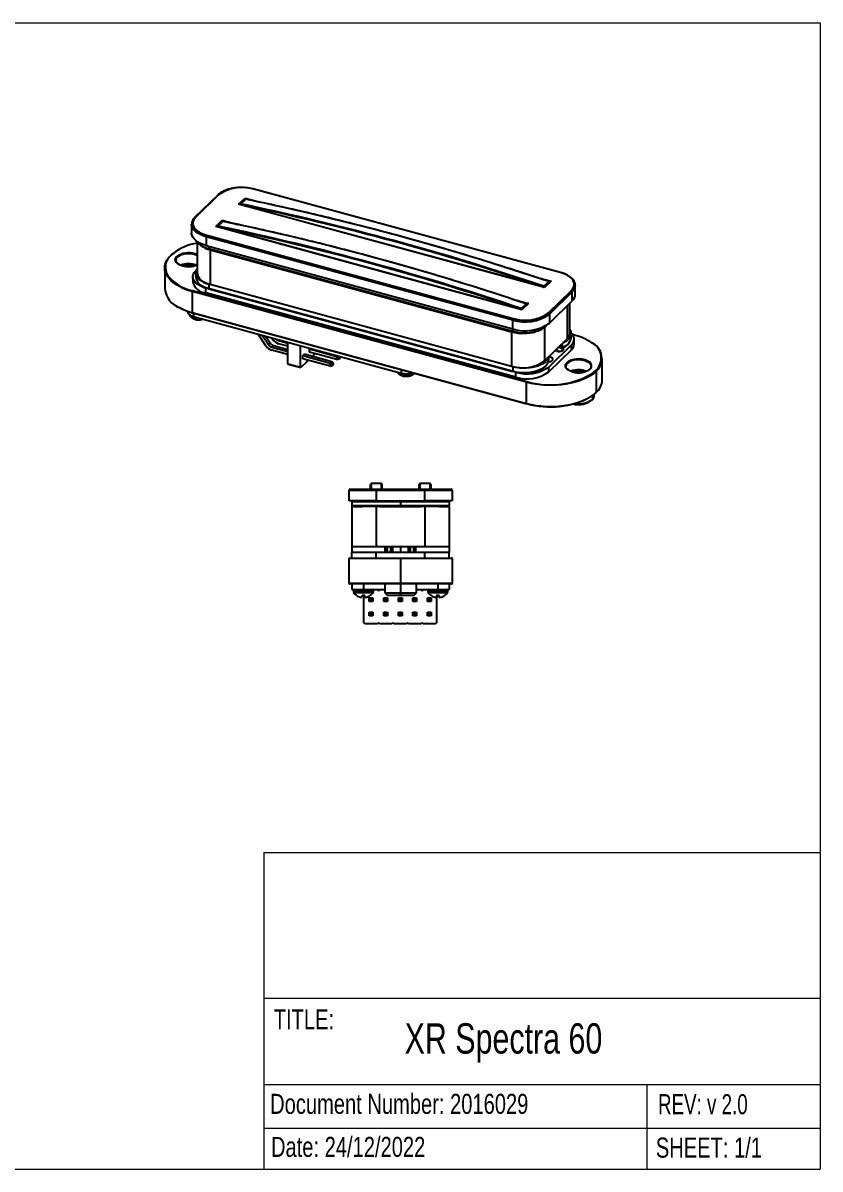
# Model space of a CAD drawing. Header units: millimetres. Extents: x 5 to 292, y 4 to 204.
# Drawn here: x 152.8 to 291.9, y 4.5 to 204.5 of the extents above; entities that cross this region are included whole.
import ezdxf

# ---------------------------------------------------------------- set-up
doc = ezdxf.new("R2010")
doc.units = ezdxf.units.MM
doc.layers.add('LAYER_1', color=179, linetype='Continuous')
doc.styles.add('SLDTEXTSTYLE0', font='TXT', dxfattribs={"width": 0.7})
doc.styles.add('SLDTEXTSTYLE1', font='TXT', dxfattribs={"width": 0.75})

msp = doc.modelspace()

# ---------------------------------------------------------------- linework, layer by layer
at = {"color": 7, "linetype": 'Continuous', "lineweight": 18}
for p, q in [((4.92, 204.48), (291.92, 204.48)), ((291.92, 204.48), (291.92, 4.48)), ((194.842, 59.73), (291.92, 59.73)), ((194.842, 59.73), (194.842, 4.48)), ((291.92, 34.257), (194.842, 34.257)), ((194.842, 19.24), (291.92, 19.24)), ((261.764, 11.63), (261.764, 19.24)), ((194.842, 11.63), (291.92, 11.63)), ((261.764, 4.48), (261.764, 11.63)), ((4.92, 4.48), (291.92, 4.48))]:
    msp.add_line(p, q, dxfattribs=at)
at = {"color": 7, "linetype": 'Continuous', "lineweight": 25}
for p, q in [((186.773, 174.449), (182.806, 170.577)), ((186.912, 174.477), (182.946, 170.605)), ((246.567, 160.914), (193.06, 175.456)), ((246.62, 160.935), (193.113, 175.477)), ((190.421, 172.825), (191.541, 173.918)), ((243.84, 158.307), (190.421, 172.825)), ((243.793, 158.355), (190.573, 172.819)), ((190.726, 172.809), (190.726, 172.778)), ((191.596, 173.701), (190.756, 172.881)), ((191.66, 173.716), (190.82, 172.896)), ((186.454, 168.953), (187.574, 170.046)), ((182.22, 169.34), (182.22, 167.797)), ((182.222, 169.267), (182.22, 169.34)), ((239.873, 154.435), (186.454, 168.953)), ((239.826, 154.483), (186.606, 168.947)), ((186.759, 168.937), (186.759, 168.906)), ((187.629, 169.829), (186.789, 169.009)), ((187.693, 169.844), (186.853, 169.024)), ((183.162, 166.323), (183.162, 160.82)), ((238.26, 152.634), (184.753, 167.176)), ((184.753, 167.176), (184.753, 165.634)), ((184.846, 167.439), (238.354, 152.897)), ((184.753, 165.634), (238.26, 151.091)), ((185.207, 165.115), (238.272, 150.693)), ((185.248, 165.014), (238.313, 150.592)), ((185.428, 164.884), (238.051, 150.582)), ((185.428, 164.884), (185.428, 158.884)), ((179.457, 163.059), (179.458, 163.02)), ((180.887, 162.071), (180.887, 162.071)), ((182.427, 162.071), (182.427, 162.071)), ((177.521, 161.737), (177.521, 158.051)), ((182.41, 160.167), (182.41, 159.31)), ((182.901, 161.188), (183.053, 161.336)), ((182.941, 160.837), (182.941, 160.065)), ((238.803, 143.52), (184.677, 158.231)), ((184.677, 157.374), (184.677, 158.231)), ((238.272, 144.479), (185.207, 158.901)), ((185.207, 158.901), (185.207, 158.13)), ((185.207, 158.13), (238.272, 143.708)), ((185.218, 158.104), (238.283, 143.682)), ((185.428, 158.884), (238.051, 144.582)), ((243.72, 158.519), (244.56, 159.339)), ((244.746, 159.3), (243.782, 158.358)), ((244.643, 159.231), (243.803, 158.411)), ((244.96, 159.4), (243.84, 158.307)), ((244.654, 159.21), (244.654, 159.255)), ((249.192, 158.743), (249.194, 158.67)), ((249.194, 157.127), (249.194, 158.67)), ((240.692, 141.773), (182.321, 157.637)), ((182.321, 157.637), (182.321, 153.951)), ((182.367, 157.768), (240.739, 141.904)), ((238.803, 142.663), (184.677, 157.374)), ((244.501, 153.876), (248.468, 157.748)), ((248.645, 157.528), (244.678, 153.656)), ((248.645, 155.985), (248.645, 157.528)), ((239.753, 154.647), (240.593, 155.467)), ((240.779, 155.428), (239.815, 154.486)), ((240.676, 155.359), (239.836, 154.539)), ((240.993, 155.528), (239.873, 154.435)), ((240.687, 155.338), (240.687, 155.383)), ((244.678, 152.113), (248.645, 155.985)), ((248.252, 150.39), (248.252, 155.601)), ((182.321, 153.951), (240.692, 138.087)), ((182.341, 153.9), (240.713, 138.036)), ((182.554, 153.236), (218.815, 143.381)), ((238.26, 151.091), (238.26, 152.634)), ((244.678, 153.656), (244.678, 152.113)), ((195.171, 148.13), (193.82, 150.174)), ((238.051, 150.582), (238.051, 144.582)), ((248.473, 149.515), (248.473, 150.287)), ((249.072, 150.023), (248.716, 150.12)), ((194.538, 149.979), (195.617, 148.347)), ((195.137, 149.816), (195.916, 148.638)), ((195.916, 148.638), (195.617, 148.347)), ((196.357, 149.287), (196.197, 149.528)), ((196.515, 148.192), (196.217, 147.901)), ((196.515, 148.192), (198.983, 147.522)), ((197.402, 149.058), (198.983, 148.628)), ((198.983, 148.079), (197.402, 148.509)), ((198.983, 145.01), (198.983, 148.771)), ((201.194, 144.409), (201.194, 148.17)), ((243.794, 145.496), (247.76, 149.368)), ((248.512, 148.307), (244.545, 144.435)), ((246.672, 147.692), (246.672, 148.306)), ((246.672, 148.306), (246.672, 147.727)), ((246.975, 147.813), (246.975, 148.602)), ((248.512, 147.45), (248.512, 148.307)), ((249.003, 148.471), (249.003, 149.328)), ((196.217, 147.901), (198.983, 147.149)), ((198.983, 146.6), (196.217, 147.352)), ((201.637, 146.427), (201.936, 146.719)), ((201.637, 145.879), (201.637, 146.427)), ((201.637, 146.427), (206.398, 145.133)), ((201.936, 146.719), (206.697, 145.425)), ((202.822, 147.584), (202.937, 147.696)), ((202.822, 147.036), (202.822, 147.584)), ((202.822, 147.584), (207.584, 146.29)), ((207.584, 145.742), (202.822, 147.036)), ((203.471, 146.46), (203.344, 146.336)), ((203.565, 146.723), (203.471, 146.46)), ((203.547, 146.673), (203.658, 146.643)), ((203.658, 146.643), (203.565, 146.723)), ((203.791, 146.773), (203.658, 146.643)), ((207.584, 146.29), (207.699, 146.402)), ((207.584, 145.742), (207.584, 146.29)), ((207.584, 146.29), (208.025, 146.119)), ((208.149, 146.241), (208.025, 146.119)), ((208.025, 146.119), (208.025, 145.891)), ((208.025, 145.891), (208.149, 146.012)), ((208.149, 146.241), (208.111, 146.29)), ((208.149, 146.012), (208.149, 146.241)), ((244.483, 145.38), (244.483, 146.169)), ((244.505, 146.191), (244.505, 145.577)), ((244.505, 145.611), (244.505, 146.191)), ((248.512, 147.45), (244.545, 143.578)), ((245.95, 147.501), (245.817, 147.471)), ((246.015, 147.665), (246.015, 147.496)), ((246.015, 147.531), (246.015, 147.665)), ((247.152, 147.578), (247.152, 147.587)), ((198.983, 145.01), (201.194, 144.409)), ((199.076, 144.93), (198.983, 145.01)), ((199.076, 144.93), (201.287, 144.329)), ((201.287, 144.329), (201.194, 144.409)), ((202.286, 145.303), (201.287, 144.329)), ((206.398, 144.585), (201.637, 145.879)), ((202.379, 145.566), (202.286, 145.303)), ((202.361, 145.516), (202.472, 145.486)), ((202.472, 145.486), (202.379, 145.566)), ((202.606, 145.616), (202.472, 145.486)), ((206.398, 145.133), (206.697, 145.425)), ((206.398, 144.585), (206.398, 145.133)), ((206.398, 145.133), (206.839, 144.962)), ((206.398, 144.585), (206.839, 144.734)), ((206.964, 145.084), (206.697, 145.425)), ((206.964, 145.084), (206.839, 144.962)), ((206.839, 144.962), (206.839, 144.734)), ((206.839, 144.734), (206.964, 144.855)), ((206.964, 144.855), (206.964, 145.084)), ((207.584, 145.742), (208.025, 145.891)), ((238.272, 144.479), (238.272, 143.708)), ((244.505, 145.569), (244.505, 145.568)), ((244.545, 143.578), (244.545, 144.435)), ((245.294, 145.764), (245.294, 145.773)), ((247.557, 144.551), (247.558, 144.512)), ((251.954, 144.491), (251.957, 144.551)), ((253.893, 142.187), (253.893, 145.873)), ((238.803, 142.663), (238.803, 143.52)), ((248.987, 143.563), (248.987, 143.563)), ((250.527, 143.563), (250.527, 143.563)), ((252.852, 143.709), (252.852, 140.023)), ((240.692, 138.087), (240.692, 141.773)), ((251.595, 138.353), (251.955, 138.599)), ((252.507, 139.45), (252.507, 139.691)), ((215.348, 124.096), (213.548, 124.096)), ((223.848, 124.096), (222.048, 124.096)), ((209.698, 121.096), (209.698, 122.896)), ((214.448, 122.896), (209.698, 122.896)), ((209.898, 123.096), (214.448, 123.096)), ((213.448, 123.096), (213.448, 123.996)), ((213.548, 123.102), (215.348, 123.102)), ((214.448, 123.096), (222.948, 123.096)), ((214.448, 123.096), (214.448, 122.896)), ((214.448, 122.896), (214.448, 121.096)), ((222.948, 122.896), (214.448, 122.896)), ((215.448, 123.996), (215.448, 123.096)), ((221.948, 123.096), (221.948, 123.996)), ((222.048, 123.102), (223.848, 123.102)), ((222.948, 123.096), (227.498, 123.096)), ((222.948, 123.096), (222.948, 122.896)), ((227.698, 122.896), (222.948, 122.896)), ((222.948, 121.096), (222.948, 122.896)), ((223.948, 123.996), (223.948, 123.096)), ((227.698, 122.896), (227.698, 121.096)), ((214.448, 121.096), (209.698, 121.096)), ((218.698, 120.896), (210.198, 120.896)), ((210.198, 120.896), (210.198, 120.296)), ((210.198, 120.296), (218.698, 120.296)), ((210.198, 120.096), (210.198, 113.096)), ((210.198, 120.096), (211.959, 120.096)), ((215.082, 120.096), (211.959, 120.096)), ((214.448, 121.096), (222.948, 121.096)), ((214.448, 120.096), (214.448, 113.096)), ((215.082, 120.096), (222.313, 120.096)), ((227.198, 120.896), (218.698, 120.896)), ((218.698, 120.896), (218.698, 120.296)), ((218.698, 120.296), (227.198, 120.296)), ((225.437, 120.096), (222.313, 120.096)), ((227.698, 121.096), (222.948, 121.096)), ((222.948, 120.096), (222.948, 113.096)), ((225.437, 120.096), (227.198, 120.096)), ((227.198, 120.896), (227.198, 120.296)), ((227.198, 120.096), (227.198, 113.096)), ((210.198, 113.096), (210.31, 113.096)), ((216.376, 113.046), (210.198, 113.046)), ((210.198, 113.046), (210.198, 112.146)), ((210.198, 112.146), (216.376, 112.146)), ((210.198, 111.096), (210.198, 112.096)), ((214.448, 112.096), (210.198, 112.096)), ((210.31, 113.096), (215.728, 113.096)), ((214.448, 111.096), (214.448, 112.096)), ((222.948, 112.096), (214.448, 112.096)), ((215.728, 113.096), (221.667, 113.096)), ((215.983, 112.106), (217.507, 112.106)), ((216.027, 112.106), (216.027, 113.096)), ((216.376, 113.096), (216.376, 112.106)), ((216.376, 112.146), (216.376, 113.046)), ((217.019, 112.106), (217.019, 113.096)), ((217.019, 113.046), (217.019, 112.146)), ((218.698, 113.046), (217.019, 113.046)), ((217.019, 112.146), (218.698, 112.146)), ((217.313, 112.106), (217.313, 113.096)), ((217.507, 112.096), (217.507, 112.106)), ((220.376, 113.046), (218.698, 113.046)), ((218.698, 113.046), (218.698, 112.146)), ((218.698, 112.146), (220.376, 112.146)), ((218.708, 113.096), (218.708, 113.076)), ((218.708, 112.116), (218.708, 112.096)), ((219.889, 112.106), (219.889, 112.096)), ((219.889, 112.106), (221.412, 112.106)), ((220.082, 112.106), (220.082, 113.096)), ((220.376, 113.096), (220.376, 112.106)), ((220.376, 112.146), (220.376, 113.046)), ((221.019, 112.106), (221.019, 113.096)), ((227.198, 113.046), (221.019, 113.046)), ((221.019, 113.046), (221.019, 112.146)), ((221.019, 112.146), (227.198, 112.146)), ((221.368, 112.106), (221.368, 113.096)), ((221.667, 113.096), (227.086, 113.096)), ((222.948, 111.096), (222.948, 112.096)), ((227.198, 112.096), (222.948, 112.096)), ((227.086, 113.096), (227.198, 113.096)), ((227.198, 113.046), (227.198, 112.146)), ((227.198, 111.096), (227.198, 112.096)), ((218.698, 110.996), (209.698, 110.996)), ((209.698, 106.696), (209.698, 110.996)), ((209.798, 111.096), (218.698, 111.096)), ((218.698, 110.996), (218.698, 111.096)), ((218.698, 111.096), (227.598, 111.096)), ((227.698, 110.996), (218.698, 110.996)), ((218.698, 110.996), (218.698, 106.696)), ((227.698, 110.996), (227.698, 106.696)), ((209.698, 106.696), (218.698, 106.696)), ((218.698, 106.596), (209.798, 106.596)), ((210.198, 106.596), (210.198, 105.596)), ((212.198, 106.596), (212.198, 105.596)), ((215.948, 106.596), (215.948, 105.046)), ((218.698, 106.696), (227.698, 106.696)), ((218.698, 106.696), (218.698, 106.596)), ((227.598, 106.596), (218.698, 106.596)), ((218.698, 106.596), (218.698, 105.046)), ((221.448, 105.046), (221.448, 106.596)), ((225.198, 106.596), (225.198, 105.596)), ((227.198, 106.596), (227.198, 105.596)), ((210.198, 105.596), (212.198, 105.596)), ((210.448, 105.396), (210.448, 105.196)), ((211.038, 104.561), (211.015, 104.561)), ((211.965, 104.561), (211.941, 104.283)), ((212.43, 104.561), (211.965, 104.561)), ((212.198, 105.596), (215.948, 105.596)), ((212.276, 99.796), (212.276, 104.561)), ((212.454, 104.283), (212.43, 104.561)), ((213.226, 104.186), (213.412, 103.999)), ((213.226, 104.186), (213.866, 104.186)), ((213.226, 103.546), (213.226, 104.186)), ((213.381, 104.561), (213.358, 104.561)), ((213.679, 103.999), (213.866, 104.186)), ((213.866, 104.186), (213.866, 103.546)), ((213.948, 105.196), (213.948, 105.396)), ((214.616, 105.596), (214.816, 105.396)), ((214.816, 105.396), (215.016, 105.596)), ((215.766, 104.186), (215.952, 103.999)), ((215.766, 104.186), (216.406, 104.186)), ((215.766, 103.546), (215.766, 104.186)), ((215.948, 105.046), (216.398, 104.596)), ((215.948, 105.046), (218.698, 105.046)), ((216.219, 103.999), (216.406, 104.186)), ((218.698, 104.596), (216.398, 104.596)), ((216.406, 104.186), (216.406, 103.546)), ((218.306, 104.186), (218.492, 103.999)), ((218.306, 104.186), (218.946, 104.186)), ((218.306, 103.546), (218.306, 104.186)), ((218.698, 105.046), (221.448, 105.046)), ((218.698, 104.596), (218.698, 105.046)), ((220.998, 104.596), (218.698, 104.596)), ((218.759, 103.999), (218.946, 104.186)), ((218.946, 104.186), (218.946, 103.546)), ((220.846, 104.186), (221.032, 103.999)), ((220.846, 104.186), (221.486, 104.186)), ((220.846, 103.546), (220.846, 104.186)), ((220.998, 104.596), (221.448, 105.046)), ((221.299, 103.999), (221.486, 104.186)), ((221.448, 105.596), (225.198, 105.596)), ((221.486, 104.186), (221.486, 103.546)), ((222.236, 105.596), (222.436, 105.396)), ((222.436, 105.396), (222.636, 105.596)), ((223.386, 104.186), (223.572, 103.999)), ((223.386, 104.186), (224.026, 104.186)), ((223.386, 103.546), (223.386, 104.186)), ((223.448, 105.396), (223.448, 105.196)), ((223.839, 103.999), (224.026, 104.186)), ((224.038, 104.561), (224.015, 104.561)), ((224.026, 104.186), (224.026, 103.546)), ((224.965, 104.561), (224.941, 104.283)), ((225.43, 104.561), (224.965, 104.561)), ((224.976, 104.561), (224.976, 99.796)), ((225.198, 105.596), (227.198, 105.596)), ((225.368, 104.561), (225.391, 104.283)), ((225.454, 104.283), (225.43, 104.561)), ((225.499, 104.265), (225.499, 104.252)), ((226.381, 104.561), (226.358, 104.561)), ((226.948, 105.196), (226.948, 105.396)), ((213.226, 103.546), (213.412, 103.732)), ((213.866, 103.546), (213.226, 103.546)), ((213.679, 103.999), (213.412, 103.999)), ((213.412, 103.999), (213.412, 103.732)), ((213.412, 103.732), (213.679, 103.732)), ((213.679, 103.732), (213.679, 103.999)), ((213.679, 103.732), (213.866, 103.546)), ((215.766, 103.546), (215.952, 103.732)), ((216.406, 103.546), (215.766, 103.546)), ((216.219, 103.999), (215.952, 103.999)), ((215.952, 103.999), (215.952, 103.732)), ((215.952, 103.732), (216.219, 103.732)), ((216.219, 103.732), (216.219, 103.999)), ((216.219, 103.732), (216.406, 103.546)), ((218.306, 103.546), (218.492, 103.732)), ((218.946, 103.546), (218.306, 103.546)), ((218.759, 103.999), (218.492, 103.999)), ((218.492, 103.999), (218.492, 103.732)), ((218.492, 103.732), (218.759, 103.732)), ((218.759, 103.732), (218.759, 103.999)), ((218.759, 103.732), (218.946, 103.546)), ((220.846, 103.546), (221.032, 103.732)), ((221.486, 103.546), (220.846, 103.546)), ((221.299, 103.999), (221.032, 103.999)), ((221.032, 103.999), (221.032, 103.732)), ((221.032, 103.732), (221.299, 103.732)), ((221.299, 103.732), (221.299, 103.999)), ((221.299, 103.732), (221.486, 103.546)), ((223.386, 103.546), (223.572, 103.732)), ((224.026, 103.546), (223.386, 103.546)), ((223.839, 103.999), (223.572, 103.999)), ((223.572, 103.999), (223.572, 103.732)), ((223.572, 103.732), (223.839, 103.732)), ((223.839, 103.732), (223.839, 103.999)), ((223.839, 103.732), (224.026, 103.546)), ((213.226, 101.646), (213.412, 101.459)), ((213.226, 101.646), (213.866, 101.646)), ((213.226, 101.006), (213.226, 101.646)), ((213.226, 101.006), (213.412, 101.192)), ((213.866, 101.006), (213.226, 101.006)), ((213.679, 101.459), (213.412, 101.459)), ((213.412, 101.459), (213.412, 101.192)), ((213.412, 101.192), (213.679, 101.192)), ((213.679, 101.459), (213.866, 101.646)), ((213.679, 101.192), (213.679, 101.459)), ((213.679, 101.192), (213.866, 101.006)), ((213.866, 101.646), (213.866, 101.006)), ((215.766, 101.646), (215.952, 101.459)), ((215.766, 101.646), (216.406, 101.646)), ((215.766, 101.006), (215.766, 101.646)), ((215.766, 101.006), (215.952, 101.192)), ((216.406, 101.006), (215.766, 101.006)), ((216.219, 101.459), (215.952, 101.459)), ((215.952, 101.459), (215.952, 101.192)), ((215.952, 101.192), (216.219, 101.192)), ((216.219, 101.459), (216.406, 101.646)), ((216.219, 101.192), (216.219, 101.459)), ((216.219, 101.192), (216.406, 101.006)), ((216.406, 101.646), (216.406, 101.006)), ((218.306, 101.646), (218.492, 101.459)), ((218.306, 101.646), (218.946, 101.646)), ((218.306, 101.006), (218.306, 101.646)), ((218.306, 101.006), (218.492, 101.192)), ((218.946, 101.006), (218.306, 101.006)), ((218.759, 101.459), (218.492, 101.459)), ((218.492, 101.459), (218.492, 101.192)), ((218.492, 101.192), (218.759, 101.192)), ((218.759, 101.459), (218.946, 101.646)), ((218.759, 101.192), (218.759, 101.459)), ((218.759, 101.192), (218.946, 101.006)), ((218.946, 101.646), (218.946, 101.006)), ((220.846, 101.646), (221.032, 101.459)), ((220.846, 101.646), (221.486, 101.646)), ((220.846, 101.006), (220.846, 101.646)), ((220.846, 101.006), (221.032, 101.192)), ((221.486, 101.006), (220.846, 101.006)), ((221.299, 101.459), (221.032, 101.459)), ((221.032, 101.459), (221.032, 101.192)), ((221.032, 101.192), (221.299, 101.192)), ((221.299, 101.459), (221.486, 101.646)), ((221.299, 101.192), (221.299, 101.459)), ((221.299, 101.192), (221.486, 101.006)), ((221.486, 101.646), (221.486, 101.006)), ((223.386, 101.646), (223.572, 101.459)), ((223.386, 101.646), (224.026, 101.646)), ((223.386, 101.006), (223.386, 101.646)), ((223.386, 101.006), (223.572, 101.192)), ((224.026, 101.006), (223.386, 101.006)), ((223.839, 101.459), (223.572, 101.459)), ((223.572, 101.459), (223.572, 101.192)), ((223.572, 101.192), (223.839, 101.192)), ((223.839, 101.459), (224.026, 101.646)), ((223.839, 101.192), (223.839, 101.459)), ((223.839, 101.192), (224.026, 101.006)), ((224.026, 101.646), (224.026, 101.006)), ((212.476, 99.596), (212.276, 99.796)), ((214.616, 99.596), (212.476, 99.596)), ((214.816, 99.796), (214.616, 99.596)), ((215.016, 99.596), (214.816, 99.796)), ((217.156, 99.596), (215.016, 99.596)), ((217.356, 99.796), (217.156, 99.596)), ((217.556, 99.596), (217.356, 99.796)), ((219.696, 99.596), (217.556, 99.596)), ((219.896, 99.796), (219.696, 99.596)), ((220.096, 99.596), (219.896, 99.796)), ((222.236, 99.596), (220.096, 99.596)), ((222.436, 99.796), (222.236, 99.596)), ((222.636, 99.596), (222.436, 99.796)), ((224.776, 99.596), (222.636, 99.596)), ((224.976, 99.796), (224.776, 99.596))]:
    msp.add_line(p, q, dxfattribs=at)
at = {"color": 8, "linetype": 'Continuous', "lineweight": 25}
for p, q in [((190.779, 172.764), (190.779, 172.763)), ((191.541, 173.918), (194.254, 173.18)), ((187.574, 170.046), (190.287, 169.309)), ((186.813, 168.892), (186.813, 168.891)), ((178.968, 164.247), (178.65, 163.962)), ((185.207, 165.51), (185.207, 165.115)), ((242.115, 160.173), (244.96, 159.4)), ((243.668, 158.389), (243.668, 158.39)), ((243.803, 158.411), (243.803, 158.379)), ((244.643, 159.199), (244.643, 159.231)), ((238.148, 156.301), (240.993, 155.528)), ((239.701, 154.517), (239.701, 154.518)), ((239.836, 154.539), (239.836, 154.507)), ((240.676, 155.327), (240.676, 155.359)), ((247.76, 155.122), (247.76, 149.368)), ((182.554, 153.842), (182.554, 153.236)), ((238.272, 151.088), (238.272, 150.693)), ((243.794, 151.355), (243.794, 145.496)), ((249.046, 150.012), (248.732, 150.098)), ((197.517, 149.17), (197.402, 149.058)), ((245.837, 147.49), (246.015, 147.531)), ((218.815, 143.987), (218.815, 143.381)), ((252.335, 143.444), (252.764, 143.819)), ((252.189, 139.445), (252.189, 138.789)), ((213.548, 124.096), (213.548, 123.102)), ((215.348, 123.102), (215.348, 124.096)), ((222.048, 124.096), (222.048, 123.102)), ((223.848, 123.102), (223.848, 124.096)), ((213.548, 123.102), (213.548, 123.096)), ((215.348, 123.102), (215.348, 123.096)), ((222.048, 123.096), (222.048, 123.102)), ((223.848, 123.096), (223.848, 123.102)), ((217.019, 113.046), (216.376, 113.046)), ((216.376, 112.146), (217.019, 112.146)), ((218.698, 113.046), (218.698, 113.096)), ((218.698, 112.096), (218.698, 112.146)), ((221.019, 113.046), (220.376, 113.046)), ((220.376, 112.146), (221.019, 112.146)), ((210.448, 105.396), (213.948, 105.396)), ((210.448, 105.196), (213.948, 105.196)), ((210.485, 105.08), (213.911, 105.08)), ((223.448, 105.396), (226.948, 105.396)), ((223.448, 105.196), (226.948, 105.196)), ((223.485, 105.08), (226.911, 105.08))]:
    msp.add_line(p, q, dxfattribs=at)
at = {"color": 8, "linetype": 'Continuous', "lineweight": 25, "flags": 128}
for points in [[(190.779, 172.764), (190.763, 172.769), (190.749, 172.776), (190.738, 172.785), (190.731, 172.794), (190.727, 172.804), (190.726, 172.809)], [(184.753, 167.176), (184.224, 167.344), (183.741, 167.546), (183.314, 167.778), (182.949, 168.037), (182.654, 168.319), (182.432, 168.617), (182.287, 168.929), (182.223, 169.247), (182.222, 169.267)], [(186.813, 168.892), (186.796, 168.897), (186.782, 168.904), (186.771, 168.913), (186.764, 168.922), (186.76, 168.932), (186.759, 168.937)], [(183.162, 163.885), (182.864, 164.006), (182.494, 164.107), (182.094, 164.169), (181.678, 164.192), (181.261, 164.173), (180.859, 164.115), (180.485, 164.018), (180.154, 163.886), (179.877, 163.725), (179.664, 163.539), (179.524, 163.336), (179.46, 163.123), (179.457, 163.059)], [(180.583, 162.097), (180.228, 162.216), (179.921, 162.367), (179.673, 162.545), (179.493, 162.743), (179.387, 162.954), (179.357, 163.172), (179.406, 163.389), (179.532, 163.598), (179.73, 163.792), (179.924, 163.923)], [(182.142, 153.159), (182.381, 153.031), (182.688, 152.925)], [(182.254, 153.336), (182.357, 153.288), (182.671, 153.179)], [(182.671, 153.179), (183.023, 153.107), (183.038, 153.105)], [(238.272, 150.693), (238.274, 150.662), (238.28, 150.635), (238.288, 150.614), (238.3, 150.599), (238.313, 150.592)], [(248.683, 143.589), (248.328, 143.708), (248.021, 143.859), (247.773, 144.037), (247.593, 144.234), (247.487, 144.446), (247.458, 144.664), (247.507, 144.881), (247.632, 145.09), (247.83, 145.283), (248.024, 145.415)], [(251.957, 144.551), (251.955, 144.594), (251.9, 144.807), (251.767, 145.011), (251.561, 145.199), (251.29, 145.363), (250.964, 145.498), (250.594, 145.598), (250.194, 145.661), (249.778, 145.684), (249.361, 145.665), (248.959, 145.606), (248.585, 145.51), (248.254, 145.378), (247.977, 145.217), (247.765, 145.031), (247.624, 144.828), (247.56, 144.615), (247.557, 144.551)], [(218.403, 143.304), (218.642, 143.176), (218.949, 143.07)], [(218.606, 143.438), (218.618, 143.433), (218.932, 143.324)], [(213.548, 123.102), (213.528, 123.1), (213.513, 123.096)], [(215.382, 123.096), (215.367, 123.1), (215.348, 123.102)], [(222.048, 123.102), (222.028, 123.1), (222.013, 123.096)], [(223.882, 123.096), (223.867, 123.1), (223.848, 123.102)]]:
    msp.add_lwpolyline(points, dxfattribs=at)
at = {"color": 7, "linetype": 'Continuous', "lineweight": 25, "flags": 128}
for points in [[(182.946, 170.605), (182.703, 170.325), (182.533, 170.031), (182.439, 169.729), (182.423, 169.422), (182.484, 169.117), (182.623, 168.819), (182.835, 168.533), (183.119, 168.263), (183.468, 168.015), (183.877, 167.793), (184.339, 167.599), (184.846, 167.439)], [(184.753, 165.634), (184.224, 165.801), (183.741, 166.003), (183.314, 166.235), (182.949, 166.494), (182.654, 166.776), (182.432, 167.075), (182.287, 167.386), (182.223, 167.704), (182.22, 167.797)], [(180.374, 158.351), (180.191, 158.442), (179.594, 158.777), (179.064, 159.141), (178.606, 159.53), (178.225, 159.94), (177.923, 160.368), (177.703, 160.808), (177.569, 161.258), (177.521, 161.712), (177.56, 162.166), (177.685, 162.617), (177.895, 163.059), (178.188, 163.488), (178.561, 163.9)], [(184.677, 158.231), (184.162, 158.396), (183.698, 158.597), (183.294, 158.83), (182.959, 159.09), (182.7, 159.373), (182.521, 159.671), (182.426, 159.98), (182.417, 160.292), (182.495, 160.602), (182.657, 160.902), (182.901, 161.188)], [(185.207, 158.901), (184.716, 159.057), (184.27, 159.247), (183.878, 159.466), (183.547, 159.71), (183.284, 159.975), (183.093, 160.256), (182.978, 160.548), (182.941, 160.845), (182.982, 161.142), (183.102, 161.433), (183.162, 161.534)], [(183.151, 161.472), (183.092, 161.351), (183.003, 161.041), (183.001, 160.728), (183.088, 160.418), (183.26, 160.117), (183.516, 159.833), (183.848, 159.57), (184.25, 159.335), (184.714, 159.133), (185.231, 158.967)], [(248.468, 157.748), (248.711, 158.027), (248.88, 158.321), (248.974, 158.624), (248.991, 158.93), (248.929, 159.235), (248.791, 159.533), (248.578, 159.82), (248.295, 160.089), (247.946, 160.337), (247.537, 160.56), (247.074, 160.753), (246.567, 160.914)], [(181.487, 154.147), (181.498, 154.041), (181.577, 153.843), (181.729, 153.657), (181.948, 153.489), (182.227, 153.347), (182.554, 153.236)], [(181.938, 153.328), (182.126, 153.17), (182.142, 153.159)], [(183.189, 152.668), (183.189, 152.668), (183.152, 152.675)], [(248.252, 150.984), (248.32, 150.868), (248.436, 150.576), (248.473, 150.279), (248.431, 149.982), (248.312, 149.69), (248.117, 149.41), (247.85, 149.146), (247.516, 148.903), (247.121, 148.686), (247.007, 148.633)], [(247.163, 148.785), (247.554, 149.012), (247.889, 149.274), (248.146, 149.558), (248.322, 149.858), (248.411, 150.168), (248.412, 150.481), (248.326, 150.792), (248.252, 150.941)], [(244.478, 146.164), (244.458, 146.086), (244.332, 145.796), (244.131, 145.516), (243.859, 145.254), (243.52, 145.013), (243.12, 144.798), (242.667, 144.613), (242.17, 144.461), (241.638, 144.345), (241.079, 144.268), (240.506, 144.23), (239.928, 144.233), (239.356, 144.276), (238.801, 144.358), (238.272, 144.479)], [(238.962, 144.4), (239.44, 144.336), (240.044, 144.297), (240.652, 144.304), (241.252, 144.356), (241.831, 144.453), (242.377, 144.591), (242.879, 144.768), (243.325, 144.981), (243.707, 145.225), (244.017, 145.495), (244.248, 145.785), (244.391, 146.08)], [(244.47, 145.361), (244.608, 145.365), (244.847, 145.403), (245.052, 145.477), (245.202, 145.581), (245.282, 145.703), (245.286, 145.831), (245.212, 145.955), (245.068, 146.06), (244.867, 146.137), (244.63, 146.179), (244.505, 146.185)], [(245.69, 147.347), (245.779, 147.291), (245.979, 147.214)], [(245.695, 147.352), (245.779, 147.3), (245.979, 147.222)], [(245.979, 147.222), (246.216, 147.181), (246.466, 147.179), (246.705, 147.217), (246.91, 147.291), (247.06, 147.394), (247.141, 147.516), (247.144, 147.645), (247.07, 147.769), (246.992, 147.834)], [(245.979, 147.214), (246.216, 147.172), (246.466, 147.17), (246.705, 147.208), (246.91, 147.283), (247.06, 147.386), (247.141, 147.508), (247.152, 147.578)], [(238.272, 143.708), (238.801, 143.587), (239.356, 143.504), (239.928, 143.461), (240.506, 143.458), (241.079, 143.496), (241.638, 143.573), (242.17, 143.689), (242.667, 143.841), (243.12, 144.026), (243.52, 144.241), (243.859, 144.482), (244.131, 144.745), (244.332, 145.024), (244.458, 145.315), (244.505, 145.611)], [(244.468, 145.352), (244.608, 145.356), (244.847, 145.394), (245.052, 145.469), (245.202, 145.572), (245.282, 145.694), (245.294, 145.764)], [(218.2, 143.473), (218.387, 143.315), (218.403, 143.304)], [(219.45, 142.813), (219.45, 142.813), (219.413, 142.82)], [(252.852, 143.709), (252.402, 143.318), (251.88, 142.951), (251.29, 142.612), (250.639, 142.305), (249.932, 142.032), (249.177, 141.796), (248.381, 141.6), (247.551, 141.444), (246.695, 141.331), (245.822, 141.262), (244.94, 141.237), (244.058, 141.257), (243.184, 141.322), (242.326, 141.43), (241.493, 141.581), (240.692, 141.773)], [(240.692, 138.087), (241.493, 137.895), (242.326, 137.744), (243.184, 137.636), (244.058, 137.571), (244.94, 137.551), (245.822, 137.576), (246.695, 137.645), (247.551, 137.758), (248.381, 137.914), (249.177, 138.11), (249.932, 138.346), (250.639, 138.619), (251.29, 138.927), (251.88, 139.265), (252.402, 139.632), (252.852, 140.023)]]:
    msp.add_lwpolyline(points, dxfattribs=at)
at = {"color": 8, "linetype": 'Continuous', "lineweight": 25}
for centre, radius, start, end in [((186.867, 174.341), 0.143, 71.58383, 131.32619), ((193.104, 175.424), 0.0541, 80.73183, 143.96753), ((190.803, 172.83), 0.0687, 75.04405, 132.29572), ((191.643, 173.65), 0.0687, 75.04405, 132.29572), ((191.683, 173.697), 0.03, 84.25813, 140.59368), ((182.9, 170.469), 0.143, 71.58491, 131.30177), ((186.836, 168.957), 0.0696, 75.44167, 131.8981), ((187.676, 169.777), 0.0696, 75.44167, 131.8981), ((187.717, 169.825), 0.03, 84.25813, 140.59368), ((185.883, 168.55), 3.5, 219.62011, 258.87442), ((185.308, 165.097), 0.102, 169.35156, 234.37442), ((180.351, 161.851), 2.711, 128.86383, 213.22094), ((178.627, 163.895), 0.0706, 71.12444, 131.75328), ((246.611, 160.882), 0.0541, 80.71147, 143.97054), ((185.222, 168.56), 11.301, 244.60198, 255.12634), ((185.323, 158.899), 0.116, 156.36851, 178.89641), ((185.232, 158.125), 0.0255, 169.35156, 234.37442), ((244.582, 159.324), 0.0259, 79.70986, 145.57017), ((244.621, 159.256), 0.0332, 310.64064, 357.99746), ((247.592, 158.737), 1.603, 311.04431, 357.59379), ((185.058, 164.411), 10.812, 242.76515, 255.33708), ((240.615, 155.453), 0.0259, 79.70986, 145.57017), ((240.654, 155.384), 0.0332, 310.64064, 357.99746), ((182.859, 154.246), 1.253, 210.33546, 261.37567), ((182.371, 153.942), 0.0511, 169.35156, 234.37442), ((183.486, 156.131), 3.229, 255.36625, 274.57797), ((240.23, 156.837), 6.448, 252.32973, 306.33542), ((250.78, 146.007), 2.953, 312.1957, 63.61635), ((238.388, 144.477), 0.116, 156.13031, 178.89871), ((251.288, 144.639), 0.751, 329.00158, 55.47004), ((219.29, 144.738), 1.626, 226.6796, 257.26431), ((219.744, 146.275), 3.061, 254.61993, 291.60088), ((219.747, 145.868), 2.835, 253.28391, 298.23036), ((238.298, 143.703), 0.0255, 169.35156, 234.37442), ((240.743, 138.078), 0.0511, 169.35156, 234.37442)]:
    msp.add_arc(centre, radius, start, end, dxfattribs=at)
at = {"color": 7, "linetype": 'Continuous', "lineweight": 25}
for centre, radius, start, end in [((190.974, 168.761), 7.012, 72.69603, 125.39891), ((190.826, 172.809), 0.1, 134.30503, 180), ((190.967, 172.779), 0.188, 141.22355, 184.59036), ((97.522, -274.86), 457.235, 71.35954, 78.23144), ((97.542, -274.827), 457.337, 71.35954, 78.23144), ((191.666, 173.629), 0.1, 78.28866, 134.30503), ((98.382, -274.007), 457.337, 71.35954, 78.23144), ((186.859, 168.937), 0.1, 134.30503, 180), ((187, 168.907), 0.188, 141.22355, 184.59036), ((93.555, -278.732), 457.235, 71.35954, 78.23144), ((93.575, -278.699), 457.337, 71.35954, 78.23144), ((187.699, 169.757), 0.1, 78.28866, 134.30503), ((94.415, -277.879), 457.337, 71.35954, 78.23144), ((184.885, 156.356), 9.863, 100.06033, 126.86494), ((185.162, 167.179), 0.409, 140.51294, 180.34344), ((181.667, 160.526), 3.819, 66.96313, 117.16388), ((186.455, 169.119), 4.358, 233.25672, 256.36997), ((178.626, 163.902), 0.0646, 135.31919, 181.9123), ((181.655, 159.027), 3.439, 66.75822, 112.62096), ((181.646, 166.021), 4.065, 254.8492, 291.89705), ((181.657, 159.587), 2.62, 70.15021, 109.84979), ((181.657, 159.547), 2.639, 71.16266, 108.83734), ((181.657, 159.546), 2.639, 71.17491, 108.82509), ((181.657, 159.469), 2.714, 73.51115, 106.48885), ((183.783, 164.937), 7.307, 218.73191, 258.832), ((185.435, 160.691), 2.571, 194.07676, 264.92028), ((185.627, 161.411), 2.535, 193.49232, 265.50471), ((181.506, 158.566), 4.019, 187.36143, 249.66003), ((184.875, 159.901), 2.535, 193.49232, 265.50471), ((186.296, 162.43), 4.45, 236.1026, 256.1548), ((243.892, 158.374), 0.225, 139.81426, 176.01366), ((243.713, 158.537), 0.154, 252.69603, 305.39891), ((243.681, 158.404), 0.122, 3.39697, 71.41801), ((244.522, 159.224), 0.122, 3.39697, 71.41801), ((244.554, 159.255), 0.1, 0, 71.41423), ((182.525, 157.638), 0.204, 140.51294, 180.34344), ((248.402, 157.514), 0.243, 3.39156, 74.33381), ((247.592, 157.194), 1.603, 311.04431, 357.59379), ((184.684, 163.203), 9.576, 236.27505, 256.00131), ((239.925, 154.502), 0.225, 139.81426, 176.01366), ((239.747, 154.665), 0.154, 252.69603, 305.39891), ((239.715, 154.532), 0.122, 3.39697, 71.41801), ((240.555, 155.352), 0.122, 3.39697, 71.41801), ((240.587, 155.383), 0.1, 0, 71.41423), ((183.487, 154.749), 2.102, 222.51809, 254.61673), ((183.49, 156.015), 3.192, 255.44385, 278.33389), ((183.437, 154.575), 1.92, 254.69091, 261.45038), ((183.487, 154.749), 2.102, 261.84499, 290.60809), ((240.438, 159.623), 7.32, 252.69603, 305.39891), ((238.669, 152.637), 0.409, 140.51294, 180.34344), ((240.438, 158.08), 7.32, 252.69603, 305.39891), ((240.439, 159.592), 7.012, 252.69603, 305.39891), ((244.435, 153.642), 0.243, 3.39156, 74.33381), ((240.03, 158.166), 7.837, 255.37875, 273.08734), ((246.833, 150.443), 1.42, 310.79189, 357.84622), ((247.644, 149.331), 1.343, 310.28949, 52.14659), ((249.068, 149.996), 0.027, 80.73183, 143.96753), ((246.677, 140.61), 9.696, 56.04382, 75.8555), ((196.747, 149.155), 1.88, 213.04739, 253.61849), ((196.521, 148.934), 1.078, 213.04739, 253.61849), ((196.819, 149.226), 1.078, 213.04739, 253.61849), ((197.932, 150.312), 1.88, 213.04739, 253.61849), ((197.69, 150.061), 1.044, 224.96209, 253.98519), ((246.304, 149.898), 2.202, 279.62846, 350.00154), ((245.458, 151.298), 3.777, 293.67686, 304.54157), ((247.585, 148.524), 1.42, 310.79189, 357.84622), ((250.813, 145.932), 3.016, 312.52775, 65.87088), ((244.412, 154.183), 6.885, 281.45435, 283.46388), ((246.348, 147.212), 0.608, 57.79927, 110.54527), ((244.94, 152.463), 5.084, 289.92603, 293.59769), ((240.021, 150.697), 6.425, 252.14281, 305.95214), ((240.228, 150.266), 6.857, 253.62911, 299.7728), ((240.738, 149.855), 6.624, 253.01156, 305.08339), ((243.36, 145.601), 1.146, 348.42465, 358.34275), ((249.737, 142.223), 3.622, 56.91047, 118.21442), ((249.767, 146.568), 3.171, 250.01284, 313.07059), ((219.749, 144.894), 2.102, 222.51809, 254.61673), ((219.746, 146.854), 3.596, 255.00104, 287.94294), ((219.746, 145.641), 2.692, 252.77428, 301.68372), ((219.698, 144.719), 1.92, 254.69091, 261.45038), ((219.749, 144.894), 2.102, 261.84499, 312.6192), ((238.285, 143.695), 0.0135, 260.73183, 323.96753), ((240.738, 148.998), 6.624, 253.01156, 305.08339), ((244.837, 155.474), 14.175, 253.1968, 301.93381), ((249.755, 140.519), 3.439, 66.75822, 112.62096), ((249.757, 141.079), 2.62, 70.15021, 109.84979), ((249.757, 141.038), 2.639, 71.16266, 108.83734), ((249.757, 141.038), 2.639, 71.17491, 108.82509), ((249.757, 140.961), 2.714, 73.51115, 106.48885), ((252.731, 143.702), 0.121, 3.39156, 74.33381), ((250.853, 142.317), 3.042, 311.08502, 357.55308), ((240.897, 141.774), 0.204, 140.51294, 180.34344), ((252.788, 140.021), 0.0646, 315.32797, 1.91205), ((240.717, 138.063), 0.027, 260.73183, 323.96753), ((244.822, 152.256), 14.784, 253.96712, 298.65518), ((249.747, 141.621), 3.754, 255.54863, 299.4954), ((249.813, 142.038), 4.024, 260.27474, 306.18544), ((251.581, 139.489), 0.926, 310.99923, 357.63887), ((213.548, 123.996), 0.1, 90, 180), ((215.348, 123.996), 0.1, 0, 90), ((222.048, 123.996), 0.1, 90, 180), ((223.848, 123.996), 0.1, 0, 90), ((209.898, 122.896), 0.2, 90, 180), ((227.498, 122.896), 0.2, 0, 90), ((210.398, 120.896), 0.2, 90, 180), ((210.398, 120.296), 0.2, 180, 270), ((218.498, 120.896), 0.2, 0, 90), ((218.498, 120.296), 0.2, 270, 0), ((218.898, 120.896), 0.2, 90, 180), ((218.898, 120.296), 0.2, 180, 270), ((226.998, 120.896), 0.2, 0, 90), ((226.998, 120.296), 0.2, 270, 0), ((210.248, 113.046), 0.05, 90, 180), ((210.248, 112.146), 0.05, 180, 270), ((218.648, 113.046), 0.05, 0, 90), ((218.648, 112.146), 0.05, 270, 0), ((218.748, 113.046), 0.05, 90, 180), ((218.748, 112.146), 0.05, 180, 270), ((227.148, 113.046), 0.05, 0, 90), ((227.148, 112.146), 0.05, 270, 0), ((209.798, 110.996), 0.1, 90, 180), ((227.598, 110.996), 0.1, 0, 90), ((209.798, 106.696), 0.1, 180, 270), ((227.598, 106.696), 0.1, 270, 0), ((210.648, 105.396), 0.2, 90, 180), ((210.648, 105.196), 0.2, 180, 215.40086), ((212.198, 106.297), 2.102, 215.40086, 235.73654), ((212.197, 106.316), 2.104, 236.57045, 255.07436), ((212.025, 106.012), 1.768, 257.9089, 264.48547), ((211.766, 104.634), 0.392, 283.15132, 296.55577), ((212.629, 104.634), 0.392, 243.44423, 256.84868), ((212.37, 106.012), 1.768, 275.51453, 282.0911), ((212.199, 106.316), 2.104, 284.92564, 303.42955), ((212.198, 106.297), 2.102, 304.26346, 324.59914), ((213.748, 105.396), 0.2, 0, 90), ((213.748, 105.196), 0.2, 324.59914, 0), ((223.648, 105.396), 0.2, 90, 180), ((223.648, 105.196), 0.2, 180, 215.40086), ((225.198, 106.297), 2.102, 215.40086, 235.73654), ((225.197, 106.316), 2.104, 236.57045, 255.07436), ((225.025, 106.012), 1.768, 257.9089, 264.48547), ((224.766, 104.634), 0.392, 283.15132, 296.55577), ((224.78, 104.853), 0.612, 288.68221, 291.4914), ((223.669, 104.89), 1.466, 335.57763, 347.02945), ((226.726, 104.89), 1.466, 192.97055, 204.42237), ((225.603, 104.818), 0.575, 248.36046, 259.58226), ((225.629, 104.634), 0.392, 243.44423, 256.84868), ((225.37, 106.012), 1.768, 275.51453, 282.0911), ((225.416, 105.828), 1.584, 275.82944, 282.77984), ((225.199, 106.316), 2.104, 284.92564, 303.42955), ((225.231, 106.274), 2.061, 285.05163, 303.7714), ((225.198, 106.297), 2.102, 304.26346, 324.59914), ((226.748, 105.396), 0.2, 0, 90), ((226.748, 105.196), 0.2, 324.59914, 0)]:
    msp.add_arc(centre, radius, start, end, dxfattribs=at)
for centre, major_axis, ratio, start_param, end_param in [((190.421, 172.653), (0.267, 0.069), 0.6092359, 0.8172093, 1.4139655), ((191.541, 173.746), (-0.057, 0.22), 0.2766156, 4.4910266, 5.5295983), ((187.574, 169.875), (-0.057, 0.22), 0.2766156, 4.4910266, 5.5295983), ((186.454, 168.781), (0.267, 0.069), 0.6092359, 0.8172093, 1.4139655), ((243.84, 158.135), (-0.057, 0.22), 0.2766156, 5.5295983, 6.1263545), ((244.96, 159.228), (0.267, 0.069), 0.6092359, 1.4139655, 2.3243833), ((239.873, 154.263), (-0.057, 0.22), 0.2766156, 5.5295983, 6.1263545), ((240.993, 155.357), (0.267, 0.069), 0.6092359, 1.4139655, 2.3243833)]:
    msp.add_ellipse(centre, major_axis=major_axis, ratio=ratio, start_param=start_param, end_param=end_param, dxfattribs=at)
for points, knots in [([(193.113, 175.477), (193.022, 175.501), (192.759, 175.569), (192.302, 175.656), (191.74, 175.726), (191.167, 175.758), (190.591, 175.755), (190.02, 175.715), (189.462, 175.638), (188.925, 175.527), (188.417, 175.382), (187.945, 175.204), (187.516, 174.997), (187.144, 174.766), (186.907, 174.577), (186.795, 174.47), (186.773, 174.449)], [0, 0, 0, 0, 0.0414008, 0.1200067, 0.1985552, 0.2770451, 0.3555119, 0.4339893, 0.5125026, 0.5910889, 0.6697872, 0.7486379, 0.8276774, 0.9069239, 0.9818199, 1, 1, 1, 1]), ([(244.586, 159.35), (243.718, 159.64), (241.198, 160.483), (237.026, 161.832), (232.069, 163.378), (227.109, 164.864), (222.148, 166.29), (217.186, 167.657), (212.225, 168.964), (207.264, 170.211), (202.305, 171.398), (197.436, 172.504), (193.897, 173.267), (192.01, 173.66), (191.686, 173.727)], [0, 0, 0, 0, 0.0493302, 0.1430539, 0.2367779, 0.330502, 0.424226, 0.51795, 0.611674, 0.7053979, 0.7991218, 0.8928457, 0.9816369, 1, 1, 1, 1]), ([(182.806, 170.577), (182.758, 170.528), (182.619, 170.385), (182.438, 170.135), (182.293, 169.824), (182.218, 169.529), (182.225, 169.34), (182.228, 169.258)], [0, 0, 0, 0, 0.1255544, 0.3619166, 0.5959325, 0.825409, 1, 1, 1, 1]), ([(240.619, 155.478), (239.751, 155.768), (237.232, 156.611), (233.059, 157.96), (228.102, 159.506), (223.142, 160.992), (218.181, 162.419), (213.219, 163.785), (208.258, 165.093), (203.297, 166.339), (198.338, 167.526), (193.469, 168.632), (189.93, 169.395), (188.043, 169.788), (187.72, 169.855)], [0, 0, 0, 0, 0.04933024, 0.14305386, 0.23677792, 0.33050196, 0.42422599, 0.51794999, 0.61167397, 0.70539792, 0.79912185, 0.89284574, 0.98163691, 1, 1, 1, 1]), ([(183.133, 166.376), (183.152, 166.338), (183.22, 166.205), (183.403, 165.991), (183.679, 165.739), (184.019, 165.509), (184.411, 165.305), (184.823, 165.138), (185.116, 165.052), (185.248, 165.014)], [0, 0, 0, 0, 0.0612876, 0.2180928, 0.3780251, 0.5399131, 0.7025288, 0.8650324, 1, 1, 1, 1]), ([(178.903, 164.23), (178.827, 164.168), (178.712, 164.076), (178.613, 163.979), (178.58, 163.948)], [0, 0, 0, 0, 0.6697654, 1, 1, 1, 1]), ([(180.61, 162.108), (180.55, 162.125), (180.378, 162.175), (180.122, 162.279), (179.866, 162.426), (179.667, 162.59), (179.534, 162.764), (179.466, 162.91), (179.466, 162.997), (179.466, 163.025)], [0, 0, 0, 0, 0.0876576, 0.2546724, 0.4211996, 0.5870898, 0.7528409, 0.9199274, 1, 1, 1, 1]), ([(249.185, 158.752), (249.186, 158.775), (249.189, 158.904), (249.125, 159.134), (248.993, 159.436), (248.789, 159.724), (248.523, 159.998), (248.195, 160.252), (247.811, 160.483), (247.376, 160.687), (246.973, 160.835), (246.711, 160.909), (246.62, 160.935)], [0, 0, 0, 0, 0.02491429, 0.13496402, 0.24538885, 0.35754323, 0.47175891, 0.58749156, 0.70395774, 0.82055319, 0.93699417, 1, 1, 1, 1]), ([(181.752, 153.677), (181.771, 153.612), (181.811, 153.479), (181.953, 153.305), (182.072, 153.192), (182.157, 153.146), (182.163, 153.143)], [0, 0, 0, 0, 0.3113349, 0.634951, 0.9777495, 1, 1, 1, 1]), ([(238.313, 150.592), (238.399, 150.569), (238.648, 150.505), (239.082, 150.425), (239.615, 150.363), (240.158, 150.338), (240.703, 150.35), (241.24, 150.398), (241.762, 150.482), (242.259, 150.601), (242.725, 150.754), (243.151, 150.938), (243.532, 151.15), (243.855, 151.392), (244.071, 151.592), (244.157, 151.717), (244.176, 151.746)], [0, 0, 0, 0, 0.04094635, 0.11867721, 0.19634163, 0.27394328, 0.35152576, 0.42912816, 0.50678542, 0.58454456, 0.66245522, 0.74056693, 0.81891754, 0.89750095, 0.97615035, 1, 1, 1, 1]), ([(248.71, 143.599), (248.651, 143.617), (248.479, 143.666), (248.223, 143.771), (247.966, 143.918), (247.767, 144.082), (247.634, 144.256), (247.567, 144.402), (247.566, 144.489), (247.566, 144.517)], [0, 0, 0, 0, 0.0876576, 0.2546724, 0.4211996, 0.5870898, 0.7528409, 0.9199274, 1, 1, 1, 1]), ([(251.947, 144.499), (251.947, 144.481), (251.947, 144.4), (251.913, 144.307), (251.854, 144.234), (251.845, 144.223)], [0, 0, 0, 0, 0.1959656, 0.8829589, 1, 1, 1, 1]), ([(218.133, 143.567), (218.159, 143.529), (218.23, 143.429), (218.333, 143.337), (218.419, 143.291), (218.424, 143.288)], [0, 0, 0, 0, 0.3585172, 0.9609004, 1, 1, 1, 1]), ([(251.965, 139.289), (252.092, 139.374), (252.371, 139.562), (252.647, 139.797), (252.801, 139.944), (252.834, 139.976)], [0, 0, 0, 0, 0.39184525, 0.86827104, 1, 1, 1, 1]), ([(216.347, 112.106), (216.349, 112.107), (216.357, 112.11), (216.367, 112.12), (216.375, 112.133), (216.376, 112.141), (216.376, 112.146)], [0, 0, 0, 0, 0.1483814, 0.5050687, 0.75188, 1, 1, 1, 1]), ([(221.049, 112.106), (221.046, 112.107), (221.038, 112.11), (221.029, 112.12), (221.021, 112.133), (221.02, 112.141), (221.019, 112.146)], [0, 0, 0, 0, 0.1483814, 0.5050687, 0.75188, 1, 1, 1, 1])]:
    msp.add_open_spline(points, degree=3, knots=knots, dxfattribs=at)

# ---------------------------------------------------------------- texts
at = {"layer": 'LAYER_1', "attachment_point": 1}
for s, insert, char_height, style in [('TITLE:', (196.554, 32.358), 3.5, 'SLDTEXTSTYLE1'), ('XR Spectra 60', (219.393, 29.926), 5.29167, 'SLDTEXTSTYLE1'), ('Document Number: 2016029', (195.922, 17.612), 3.5, 'SLDTEXTSTYLE1'), ('REV: v 2.0', (263.626, 17.552), 3.5, 'SLDTEXTSTYLE0'), ('Date: 24/12/2022', (196.07, 10.106), 3.5, 'SLDTEXTSTYLE1'), ('SHEET: 1/1', (263.251, 9.971), 3.5, 'SLDTEXTSTYLE1')]:
    msp.add_mtext(s, dxfattribs=dict(at, insert=insert, char_height=char_height, style=style))

doc.saveas('drawing.dxf')
